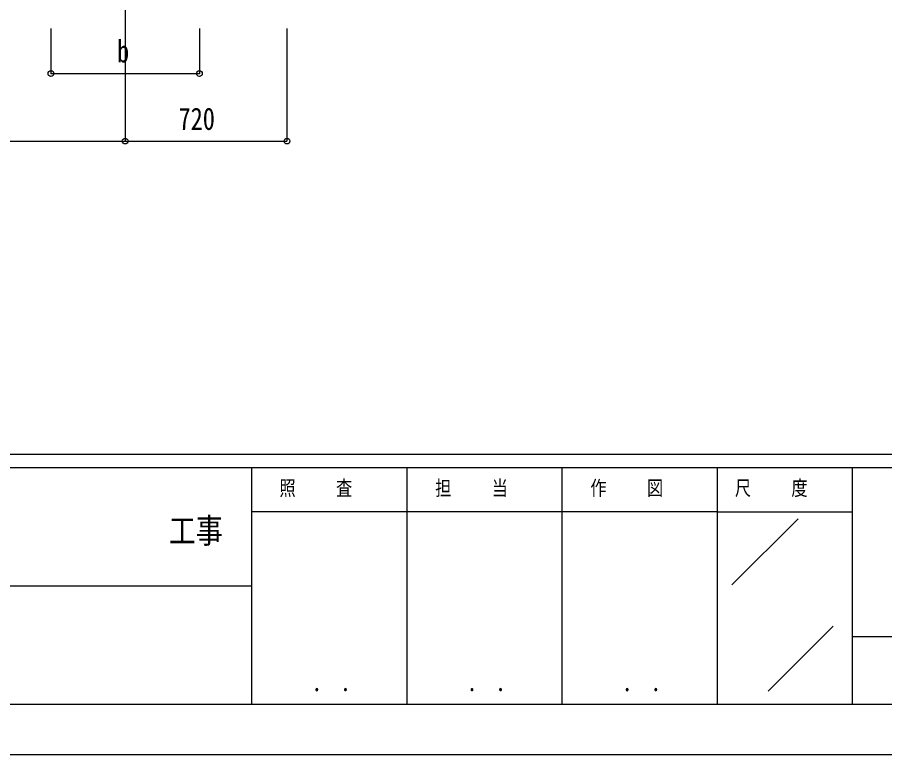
# Model space of a CAD drawing. Units: millimetres, scale not verified. Extents: x -12615 to 12615, y -8910 to 8910.
# Drawn here: x 2844 to 6700, y -8910 to -5632 of the extents above; entities that cross this region are included whole.
import ezdxf
from ezdxf.enums import TextEntityAlignment as Align

# ---------------------------------------------------------------- set-up
doc = ezdxf.new("R2010")
doc.units = ezdxf.units.MM
doc.header["$LTSCALE"] = 40
for name, color, linetype in [('0-3_YKK_12', 2, 'Continuous'), ('0-6_YKK_D', 6, 'Continuous'), ('0-7_YKK_ZWAK', 7, 'Continuous')]:
    doc.layers.add(name, color=color, linetype=linetype)
doc.styles.add('ＭＳ ゴシック', font='')
doc.styles.get('ＭＳ ゴシック').set_extended_font_data('MS Gothic')

msp = doc.modelspace()

# ---------------------------------------------------------------- linework, layer by layer
at = {"layer": '0-3_YKK_12'}
msp.add_line((3323.17, -5332.18), (3323.17, -5832.18), dxfattribs=at)
at = {"layer": '0-6_YKK_D'}
for p, q in [((2993.17, -5682.18), (2993.17, -5883.18)), ((3323.17, -5682.18), (3323.17, -6183.18)), ((3323.17, -5682.18), (3323.17, -6183.18)), ((3653.17, -5682.18), (3653.17, -5883.18)), ((4042.68, -5682.18), (4042.68, -6183.18)), ((2993.17, -5882.18), (3653.17, -5882.18)), ((1823.17, -6182.18), (3323.17, -6182.18)), ((3323.17, -6182.18), (4042.68, -6182.18))]:
    msp.add_line(p, q, dxfattribs=at)
for centre in [(2993.17, -5882.18), (3653.17, -5882.18), (3323.17, -6182.18), (3323.17, -6182.18), (4042.68, -6182.18)]:
    msp.add_circle(centre, 12.75, dxfattribs=at)
at = {"layer": '0-7_YKK_ZWAK'}
for p, q in [((11685.06, -7575), (-11714.94, -7575)), ((3885.06, -7635), (-14.94, -7635)), ((4575.06, -7635), (4575.06, -8685)), ((5265.06, -7635), (5265.06, -8685)), ((5955.06, -7635), (5955.06, -8685)), ((6555.06, -7635), (5955.06, -7635)), ((9652.56, -7635), (6555.06, -7635)), ((6555.06, -7635), (6555.06, -8685)), ((5955.06, -7830), (3885.06, -7830)), ((5955.06, -7830), (6555.06, -7830)), ((6021.31, -8154.87), (6315.11, -7861.08)), ((-14.94, -8160), (3885.06, -8160)), ((6182.02, -8627.97), (6470.68, -8339.3)), ((6555.06, -8385), (9652.56, -8385)), ((-14.94, -8685), (3885.06, -8685)), ((3885.06, -8685), (5955.06, -8685)), ((5955.06, -8685), (6555.06, -8685)), ((6555.06, -8685), (9652.56, -8685))]:
    msp.add_line(p, q, dxfattribs=at)
msp.add_lwpolyline([(-12615, -8910), (12615, -8910), (12615, 8910), (-12615, 8910)], close=True, dxfattribs=at)
msp.add_lwpolyline([(5955.06, -7635), (3885.06, -7635), (3885.06, -8685)], dxfattribs=at)

# ---------------------------------------------------------------- texts
at = {"layer": '0-6_YKK_D', "style": 'ＭＳ ゴシック', "width": 0.8}
for s, p in [('b', (3287.17, -5862.18)), ('720', (3560.53, -6162.18))]:
    msp.add_text(s, height=98.97, dxfattribs=at).set_placement(p, align=Align.BOTTOM_LEFT)
at = {"layer": '0-7_YKK_ZWAK', "style": 'ＭＳ ゴシック', "width": 0.8}
for s, height, p in [('照     査', 65.98, (4009.26, -7777.5)), ('担     当', 65.98, (4701.66, -7777.5)), ('作     図', 65.98, (5391.66, -7777.5)), ('尺     度', 65.98, (6034.26, -7777.5)), ('工事', 110, (3517, -8002.4)), ('． ．', 77.75, (4155, -8653.06)), ('． ．', 77.75, (4845, -8653.06)), ('． ．', 77.75, (5535, -8653.06))]:
    msp.add_text(s, height=height, dxfattribs=at).set_placement(p, align=Align.BOTTOM_LEFT)

doc.saveas('drawing.dxf')
